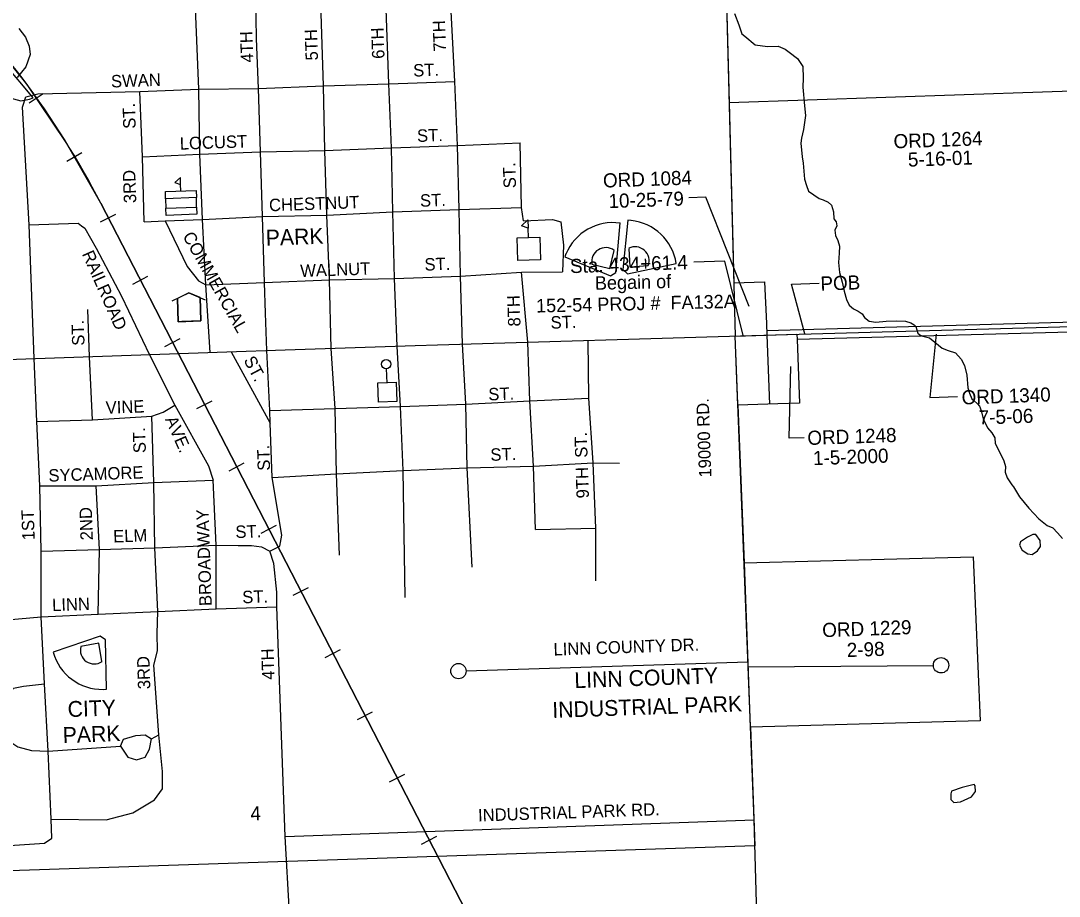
# Model space of a CAD drawing. Extents: x 173.82 to 178.28, y -9.52 to -5.6.
# Drawn here: x 175.623 to 176.735, y -8.159 to -7.221 of the extents above; entities that cross this region are included whole.
import ezdxf

# ---------------------------------------------------------------- set-up
doc = ezdxf.new("R2010")
doc.units = 0
for name, color, linetype in [('PL City Cemetery', 7, 'Continuous'), ('PL City City Hall', 7, 'Continuous'), ('PL City City Limits and Fill', 7, 'Continuous'), ('PL City Cul-De-Sac', 7, 'Continuous'), ('PL City K Route', 7, 'Continuous'), ('PL City Lakes', 7, 'Continuous'), ('PL City Local Rd Street Names', 7, 'Continuous'), ('PL City Local Roads', 7, 'Continuous'), ('PL City Museum', 7, 'Continuous'), ('PL City Ordinance', 7, 'Continuous'), ('PL City Point Of Interest', 7, 'Continuous'), ('PL City Post Office', 7, 'Continuous'), ('PL City Railroads', 7, 'Continuous'), ('PL City Schools', 7, 'Continuous'), ('PL City Section Lines', 7, 'Continuous'), ('PL City Sports Complex', 7, 'Continuous'), ('PL City Tributaries', 7, 'Continuous')]:
    doc.layers.add(name, color=color, linetype=linetype)

msp = doc.modelspace()

# ---------------------------------------------------------------- linework, layer by layer
at = {"layer": 'PL City Cemetery'}
msp.add_lwpolyline([(175.6048, -7.3023), (175.6232, -7.3074), (175.6323, -7.3056), (175.6362, -7.3041), (175.624, -7.2892), (175.5933, -7.2537)], dxfattribs=at)
at = {"layer": 'PL City City Hall'}
for p, q in [((175.7852, -7.5216), (175.8031, -7.513)), ((175.8031, -7.513), (175.8205, -7.5204))]:
    msp.add_line(p, q, dxfattribs=at)
msp.add_lwpolyline([(175.8031, -7.513), (175.7909, -7.519), (175.7918, -7.544), (175.816, -7.5431), (175.8152, -7.5181)], close=True, dxfattribs=at)
for points in [[(175.7957, -7.5438), (175.7917, -7.5439), (175.7909, -7.5189)], [(175.8151, -7.5181), (175.8159, -7.5431), (175.7955, -7.5438)]]:
    msp.add_lwpolyline(points, dxfattribs=at)
at = {"layer": 'PL City City Limits and Fill'}
for p, q in [((176.8915, -7.5509), (176.4547, -7.5631)), ((176.4547, -7.5631), (176.4573, -7.6311)), ((176.4573, -7.6311), (176.4339, -7.6319)), ((176.4339, -7.6319), (176.3912, -7.6333)), ((176.3912, -7.6333), (176.3978, -7.8023)), ((176.4047, -7.9782), (176.4095, -8.1054))]:
    msp.add_line(p, q, dxfattribs=at)
for points in [[(175.6476, -6.8945), (175.6454, -6.8197), (175.7084, -6.8176), (175.7106, -6.8923), (175.7542, -6.8908), (175.752, -6.8161), (175.8661, -6.8121), (175.8681, -6.8869), (176.0099, -6.882), (176.0079, -6.8073), (176.1474, -6.8025), (176.156, -7.0582), (176.3752, -7.0531), (176.3819, -7.3089), (176.8852, -7.2919)], [(176.3978, -7.8023), (176.6432, -7.7956), (176.6509, -7.9714), (176.4047, -7.9782)], [(176.4095, -8.1054), (175.4084, -8.1388), (175.4044, -7.9875)]]:
    msp.add_lwpolyline(points, dxfattribs=at)
at = {"layer": 'PL City Cul-De-Sac'}
for centre in [(176.6088, -7.912), (176.0919, -7.9182)]:
    msp.add_circle(centre, 0.00821, dxfattribs=at)
at = {"layer": 'PL City K Route'}
msp.add_lwpolyline([(173.8642, -7.6448), (173.8698, -7.6446), (175.2109, -7.5982), (175.4096, -7.5913), (175.5666, -7.5859), (175.8438, -7.5763), (175.9064, -7.5741), (176.0454, -7.5693), (176.0696, -7.5685), (176.4061, -7.5588), (176.8758, -7.5454), (176.9029, -7.5445), (177.2048, -7.5347), (177.652, -7.5175)], dxfattribs=at)
at = {"layer": 'PL City Lakes'}
for points in [[(176.7013, -7.7747), (176.6939, -7.7798), (176.6929, -7.7833), (176.6958, -7.7887), (176.7019, -7.7927), (176.7063, -7.7932), (176.7121, -7.7895), (176.7152, -7.7846), (176.715, -7.7784), (176.7104, -7.7717), (176.7072, -7.7718)], [(176.6416, -8.0529), (176.6457, -8.0472), (176.6455, -8.041), (176.6444, -8.0397), (176.6314, -8.0429), (176.6201, -8.0468), (176.6192, -8.0496), (176.6194, -8.0558), (176.6227, -8.0591), (176.6298, -8.0582)]]:
    msp.add_lwpolyline(points, close=True, dxfattribs=at)
at = {"layer": 'PL City Local Roads'}
for points in [[(176.088, -7.2864), (176.0825, -7.1835)], [(175.8136, -7.2949), (175.8096, -7.1902)], [(175.8777, -7.2939), (175.8756, -7.2405), (175.8748, -7.1959)], [(175.9474, -7.2912), (175.944, -7.191)], [(176.0174, -7.2891), (176.0139, -7.1883)], [(175.6285, -7.303), (175.6412, -7.2996), (175.7506, -7.2973)], [(175.7506, -7.2973), (175.8136, -7.2949)], [(175.7535, -7.3673), (175.7506, -7.2973)], [(175.8136, -7.2949), (175.8777, -7.2939)], [(175.8148, -7.3644), (175.8136, -7.2949)], [(175.8777, -7.2939), (175.9474, -7.2912)], [(175.8798, -7.3619), (175.8777, -7.2939)], [(175.9474, -7.2912), (176.0174, -7.2891)], [(175.9488, -7.3604), (175.9474, -7.2912)], [(176.0174, -7.2891), (176.088, -7.2864)], [(176.0201, -7.3577), (176.0174, -7.2891)], [(176.0908, -7.355), (176.088, -7.2864)], [(175.632, -7.4402), (175.625, -7.314), (175.6285, -7.303)], [(176.0908, -7.355), (176.158, -7.3522)], [(176.1594, -7.4215), (176.158, -7.3522)], [(175.8148, -7.3644), (175.8798, -7.3619)], [(175.8798, -7.3619), (175.9488, -7.3604)], [(175.882, -7.4311), (175.8798, -7.3619)], [(175.9488, -7.3604), (176.0201, -7.3577)], [(175.9508, -7.4297), (175.9488, -7.3604)], [(176.0201, -7.3577), (176.0908, -7.355)], [(176.0215, -7.4263), (176.0201, -7.3577)], [(176.0928, -7.4235), (176.0908, -7.355)], [(175.7535, -7.3673), (175.8148, -7.3644)], [(175.7552, -7.4367), (175.7535, -7.3673)], [(175.8177, -7.4344), (175.8148, -7.3644)], [(175.882, -7.4311), (175.9508, -7.4297)], [(175.9508, -7.4297), (176.0215, -7.4263)], [(175.9536, -7.499), (175.9508, -7.4297)], [(176.0215, -7.4263), (176.0928, -7.4235)], [(176.0235, -7.4976), (176.0215, -7.4263)], [(176.0928, -7.4235), (176.1594, -7.4215)], [(176.0942, -7.4949), (176.0928, -7.4235)], [(176.1617, -7.4357), (176.1594, -7.4215)], [(175.632, -7.4402), (175.6846, -7.4384), (175.6881, -7.441)], [(175.6372, -7.5834), (175.632, -7.4402)], [(175.6881, -7.441), (175.6916, -7.4436), (175.7037, -7.465), (175.7309, -7.5165), (175.761, -7.5792)], [(175.7552, -7.4367), (175.7777, -7.4359)], [(175.7777, -7.4359), (175.8177, -7.4344)], [(175.7777, -7.4359), (175.8014, -7.4847), (175.8133, -7.5), (175.8212, -7.5044)], [(175.8177, -7.4344), (175.882, -7.4311)], [(175.8212, -7.5044), (175.8177, -7.4344)], [(175.8842, -7.5018), (175.882, -7.4311)], [(176.1617, -7.4357), (176.1927, -7.4345), (176.2015, -7.437), (176.2043, -7.4619), (176.2033, -7.4904)], [(176.0235, -7.4976), (176.0942, -7.4949)], [(176.0942, -7.4949), (176.1594, -7.4908)], [(176.0963, -7.5677), (176.0942, -7.4949)], [(176.1594, -7.4908), (176.2033, -7.4904)], [(176.1663, -7.5657), (176.1594, -7.4908)], [(175.8212, -7.5044), (175.8842, -7.5018)], [(175.8258, -7.5769), (175.8212, -7.5044)], [(175.8842, -7.5018), (175.9536, -7.499)], [(175.8865, -7.5748), (175.8852, -7.5347), (175.8842, -7.5018)], [(175.9536, -7.499), (176.0235, -7.4976)], [(175.9556, -7.5724), (175.9536, -7.499)], [(176.0263, -7.57), (176.0235, -7.4976)], [(175.6968, -7.5814), (175.6947, -7.5308)], [(176.2314, -7.6259), (176.2307, -7.5639)], [(176.4017, -7.9045), (176.3884, -7.5594)], [(175.8898, -7.6389), (175.8865, -7.5748)], [(175.9598, -7.6369), (175.9556, -7.5724)], [(176.0297, -7.6348), (176.0263, -7.57)], [(176.0997, -7.6321), (176.0963, -7.5677)], [(176.1683, -7.6286), (176.1663, -7.5657)], [(175.6401, -7.6507), (175.6372, -7.5834)], [(175.6997, -7.649), (175.6968, -7.5814)], [(175.761, -7.5792), (175.7882, -7.6334)], [(175.8484, -7.5761), (175.8903, -7.6524)], [(176.0997, -7.6321), (176.1683, -7.6286)], [(176.1683, -7.6286), (176.2314, -7.6259)], [(176.1724, -7.6986), (176.1683, -7.6286)], [(176.2362, -7.6952), (176.2314, -7.6259)], [(175.7633, -7.645), (175.7755, -7.6409), (175.7882, -7.6334)], [(175.7882, -7.6334), (175.8241, -7.6982), (175.8293, -7.7138)], [(175.8898, -7.6389), (175.9598, -7.6369)], [(175.8903, -7.6524), (175.8898, -7.6389)], [(175.9598, -7.6369), (176.0297, -7.6348)], [(175.9611, -7.7068), (175.9598, -7.6369)], [(176.0297, -7.6348), (176.0997, -7.6321)], [(176.0325, -7.7034), (176.0297, -7.6348)], [(176.1011, -7.7006), (176.0997, -7.6321)], [(175.6401, -7.6507), (175.6997, -7.649)], [(175.6436, -7.7196), (175.6401, -7.6507)], [(175.6997, -7.649), (175.7633, -7.645)], [(175.7656, -7.7161), (175.7633, -7.645)], [(175.8925, -7.7109), (175.8903, -7.6524)], [(176.1724, -7.6986), (176.2362, -7.6952)], [(176.2362, -7.6952), (176.2643, -7.6956)], [(176.2389, -7.7651), (176.2362, -7.6952)], [(175.8925, -7.7109), (175.9611, -7.7068)], [(175.9611, -7.7068), (176.0325, -7.7034)], [(175.9646, -7.7939), (175.9611, -7.7068)], [(176.0325, -7.7034), (176.1011, -7.7006)], [(176.0348, -7.8394), (176.0325, -7.7034)], [(176.1011, -7.7006), (176.1724, -7.6986)], [(176.1065, -7.807), (176.1011, -7.7006)], [(176.1744, -7.7665), (176.1724, -7.6986)], [(175.6447, -7.7896), (175.6436, -7.7196)], [(175.6436, -7.7196), (175.7037, -7.7196)], [(175.7037, -7.7196), (175.7656, -7.7161)], [(175.7072, -7.7879), (175.7037, -7.7196)], [(175.7656, -7.7161), (175.8293, -7.7138)], [(175.7668, -7.7861), (175.7656, -7.7161)], [(175.8322, -7.7832), (175.8293, -7.7138)], [(175.89, -7.7896), (175.9006, -7.7842), (175.9027, -7.7724), (175.8925, -7.7109)], [(176.1744, -7.7665), (176.2389, -7.7651)], [(176.2389, -7.8214), (176.2389, -7.7651)], [(175.7072, -7.7879), (175.7668, -7.7861)], [(175.7668, -7.7861), (175.8322, -7.7832)], [(175.7697, -7.8544), (175.7668, -7.7861)], [(175.8322, -7.8515), (175.8322, -7.7832)], [(175.8322, -7.7832), (175.8559, -7.7838), (175.8703, -7.7838), (175.8808, -7.785), (175.89, -7.7896)], [(175.6447, -7.7896), (175.7072, -7.7879)], [(175.6447, -7.8602), (175.6447, -7.7896)], [(175.706, -7.8573), (175.7072, -7.7879)], [(175.8975, -7.8492), (175.8975, -7.8336), (175.8941, -7.8029), (175.89, -7.7896)], [(175.7697, -7.8544), (175.8322, -7.8515)], [(175.8322, -7.8515), (175.8975, -7.8492)], [(175.9061, -8.0953), (175.8975, -7.8492)], [(175.5275, -7.9687), (175.5258, -7.9303), (175.5298, -7.9158), (175.5695, -7.8793), (175.5914, -7.8681), (175.6086, -7.8634), (175.6447, -7.8602)], [(175.6447, -7.8602), (175.706, -7.8573)], [(175.6485, -7.932), (175.6447, -7.8602)], [(175.706, -7.8573), (175.7697, -7.8544)], [(175.771, -7.9866), (175.7657, -7.9118), (175.7696, -7.8965), (175.769, -7.878), (175.7697, -7.8544)], [(176.1001, -7.9179), (176.4017, -7.9081)], [(176.4021, -7.9138), (176.4017, -7.9045)], [(176.4021, -7.9138), (176.6006, -7.9121)], [(176.4087, -8.0774), (176.4021, -7.9138)], [(175.5897, -7.9756), (175.6151, -7.9365), (175.6258, -7.9344), (175.6485, -7.932)], [(175.6524, -8.0039), (175.6485, -7.932)], [(175.5897, -7.9756), (175.606, -7.99), (175.6199, -7.9992), (175.6345, -8.0032), (175.6524, -8.0039)], [(175.6555, -8.0769), (175.7146, -8.0774), (175.7431, -8.0701), (175.7663, -8.0562), (175.7749, -8.0443), (175.7749, -8.0257), (175.771, -7.9866)], [(175.7299, -7.9986), (175.7332, -7.9913), (175.7464, -7.9873), (175.7564, -7.9866), (175.763, -7.9906)], [(175.763, -7.9906), (175.771, -7.9866)], [(175.7299, -7.9986), (175.7378, -8.0105), (175.7471, -8.0131), (175.7564, -8.0105), (175.761, -8.0019), (175.763, -7.9906)], [(175.6524, -8.0039), (175.7299, -7.9986)], [(175.6555, -8.0769), (175.6524, -8.0039)], [(175.5298, -8.1105), (175.6484, -8.1026), (175.6563, -8.0973), (175.6555, -8.0769)], [(175.9061, -8.0953), (176.4087, -8.0774)], [(176.4272, -8.6674), (176.4249, -8.5783), (176.4206, -8.5128), (176.4188, -8.4335), (176.4087, -8.0774)], [(175.9154, -8.2596), (175.9061, -8.0953)]]:
    msp.add_lwpolyline(points, dxfattribs=at)
at = {"layer": 'PL City Museum'}
msp.add_line((175.7945, -7.4037), (175.7942, -7.3968), dxfattribs=at)
for points in [[(175.7942, -7.3968), (175.794, -7.3892), (175.7882, -7.3946)], [(175.8108, -7.4033), (175.8111, -7.4109), (175.7782, -7.4121), (175.7779, -7.4045)], [(175.8114, -7.4212), (175.8117, -7.4288), (175.7788, -7.43), (175.7785, -7.4224)]]:
    msp.add_lwpolyline(points, close=True, dxfattribs=at)
msp.add_lwpolyline([(175.8112, -7.413), (175.8111, -7.4109), (175.7782, -7.4121), (175.7785, -7.4224), (175.8114, -7.4212), (175.8112, -7.4126)], dxfattribs=at)
at = {"layer": 'PL City Ordinance'}
for p, q in [((176.4217, -7.5459), (176.4222, -7.5582)), ((176.4545, -7.5572), (176.4547, -7.5631))]:
    msp.add_line(p, q, dxfattribs=at)
for points in [[(176.3819, -7.3089), (176.3869, -7.5021)], [(176.4032, -7.5275), (176.3569, -7.4105), (176.3385, -7.4111)], [(176.397, -7.5585), (176.3773, -7.4789), (176.3439, -7.48)], [(176.3869, -7.5021), (176.4197, -7.501)], [(176.4197, -7.501), (176.4217, -7.5459)], [(176.463, -7.5568), (176.4486, -7.5035), (176.4783, -7.5025)], [(176.8913, -7.5405), (176.422, -7.5535)], [(176.3912, -7.6333), (176.3884, -7.5594), (176.4545, -7.5572)], [(176.4222, -7.5582), (176.425, -7.6321)], [(176.6035, -7.5573), (176.5967, -7.6251), (176.6264, -7.6241)], [(176.4621, -7.6683), (176.4461, -7.6688), (176.4478, -7.5918)], [(176.3978, -7.8023), (176.4044, -7.9782)]]:
    msp.add_lwpolyline(points, dxfattribs=at)
at = {"layer": 'PL City Post Office'}
msp.add_line((176.0154, -7.6098), (176.0149, -7.5939), dxfattribs=at)
msp.add_lwpolyline([(176.0062, -7.63), (176.0055, -7.6095), (176.0251, -7.6088), (176.0258, -7.6293)], close=True, dxfattribs=at)
msp.add_ellipse((176.0145, -7.5893), major_axis=(0.0035, 0.0035), ratio=0.998864, dxfattribs=at)
at = {"layer": 'PL City Railroads'}
for p, q in [((175.6319, -7.3095), (175.6471, -7.2992)), ((175.6724, -7.3717), (175.6883, -7.3627)), ((175.7086, -7.437), (175.7249, -7.4286)), ((175.7429, -7.5036), (175.7593, -7.4952)), ((175.7773, -7.5703), (175.7936, -7.5619)), ((175.8117, -7.637), (175.828, -7.6285)), ((175.8461, -7.7036), (175.8624, -7.6952)), ((175.8804, -7.7703), (175.8968, -7.7618)), ((175.9148, -7.8369), (175.9311, -7.8285)), ((175.9492, -7.9036), (175.9655, -7.8952)), ((175.9836, -7.9702), (175.9999, -7.9618)), ((176.0179, -8.0369), (176.0343, -8.0285)), ((176.0523, -8.1036), (176.0687, -8.0951))]:
    msp.add_line(p, q, dxfattribs=at)
for points in [[(176.7481, -9.4325), (175.7087, -7.4169), (175.6717, -7.3518), (175.6297, -7.2898), (175.5829, -7.2314), (175.5315, -7.177), (175.5212, -7.167), (175.4621, -7.1115), (175.399, -7.0606), (175.3323, -7.0144), (175.2623, -6.9733), (175.1896, -6.9374), (175.1383, -6.916), (174.5478, -6.702)], [(175.7087, -7.4169), (176.7481, -9.4325)]]:
    msp.add_lwpolyline(points, dxfattribs=at)
msp.add_arc((174.8779, -7.8448), 0.9345, 27.2487, 46.4907, dxfattribs=at)
at = {"layer": 'PL City Schools'}
msp.add_line((176.1669, -7.4536), (176.1666, -7.4437), dxfattribs=at)
for points in [[(176.1666, -7.4437), (176.1595, -7.4411), (176.1663, -7.4347)], [(176.1556, -7.4782), (176.1547, -7.454), (176.179, -7.4532), (176.1798, -7.4774)]]:
    msp.add_lwpolyline(points, close=True, dxfattribs=at)
at = {"layer": 'PL City Section Lines'}
msp.add_lwpolyline([(176.3323, -5.6446), (176.3355, -5.7595), (176.3487, -6.1679), (176.3575, -6.4615), (176.3688, -6.8044), (176.3884, -7.5594)], dxfattribs=at)
at = {"layer": 'PL City Sports Complex'}
for p, q in [((176.2605, -7.4912), (176.265, -7.4381)), ((176.2767, -7.4355), (176.2733, -7.4351)), ((176.207, -7.4713), (176.2057, -7.4745)), ((176.2731, -7.4925), (176.3252, -7.4814)), ((175.7081, -7.8808), (175.6577, -7.8979)), ((175.7113, -7.9378), (175.7147, -7.9377))]:
    msp.add_line(p, q, dxfattribs=at)
for points in [[(176.2733, -7.4351), (176.268, -7.4879), (176.2731, -7.4925)], [(176.2057, -7.4745), (176.2547, -7.4947), (176.2605, -7.4912)], [(176.2541, -7.4869), (176.2586, -7.4676)], [(176.2744, -7.4653), (176.2754, -7.4851)], [(176.2349, -7.4821), (176.2541, -7.4869)], [(176.2754, -7.4851), (176.2952, -7.4838)], [(175.7147, -7.9377), (175.7137, -7.8847), (175.7081, -7.8808)], [(175.7067, -7.8884), (175.6872, -7.892)], [(175.71, -7.9079), (175.7067, -7.8884)]]:
    msp.add_lwpolyline(points, dxfattribs=at)
for centre, radius, start, end in [((176.2574, -7.4922), 0.0545, 82.0189, 157.5057), ((176.2713, -7.4897), 0.0545, 8.7967, 84.2835), ((176.2811, -7.4786), 0.015, 339.6987, 116.7295), ((176.2496, -7.4795), 0.015, 52.9209, 189.9517), ((175.7102, -7.8833), 0.0545, 195.588, 271.0748), ((175.7018, -7.8955), 0.015, 166.4901, 303.5208)]:
    msp.add_arc(centre, radius, start, end, dxfattribs=at)
at = {"layer": 'PL City Tributaries'}
for points in [[(176.3874, -7.2137), (176.3922, -7.2259), (176.3953, -7.2355), (176.3986, -7.2381), (176.4098, -7.2474), (176.4229, -7.249), (176.4343, -7.2486), (176.442, -7.2518), (176.446, -7.2551), (176.4549, -7.2617), (176.4606, -7.2705), (176.4611, -7.2829), (176.4609, -7.2925), (176.4627, -7.3125), (176.4636, -7.3228), (176.4614, -7.3381), (176.4595, -7.3471), (176.4586, -7.3527), (176.4602, -7.3671), (176.461, -7.374), (176.4627, -7.3912), (176.4646, -7.398), (176.467, -7.4041), (176.4781, -7.412), (176.4825, -7.4132), (176.488, -7.4158), (176.4914, -7.4191), (176.4938, -7.426), (176.4941, -7.4335), (176.4964, -7.4369), (176.4971, -7.441), (176.4951, -7.4459), (176.4958, -7.4514), (176.4982, -7.4569), (176.5, -7.463), (176.4998, -7.4706), (176.499, -7.4803), (176.5, -7.4913), (176.503, -7.5015), (176.505, -7.5111), (176.5075, -7.52), (176.5104, -7.5261), (176.5149, -7.5301), (176.5199, -7.5327), (176.5243, -7.5353), (176.5267, -7.5394), (176.5317, -7.5433), (176.5388, -7.5444), (176.5502, -7.5434), (176.5616, -7.543), (176.5708, -7.5433), (176.5763, -7.5452), (176.5802, -7.5471), (176.5819, -7.5491), (176.5838, -7.556), (176.586, -7.558), (176.5893, -7.5592), (176.5964, -7.561), (176.602, -7.5657), (176.6099, -7.5723), (176.6165, -7.5748), (176.6242, -7.5773), (176.6304, -7.584), (176.6339, -7.5908), (176.6365, -7.601), (176.6375, -7.6148), (176.6393, -7.6203), (176.6417, -7.6264), (176.6439, -7.6284), (176.6479, -7.6317), (176.6501, -7.6344), (176.6519, -7.6391), (176.6539, -7.648), (176.6586, -7.6575), (176.6631, -7.6629), (176.6666, -7.6683), (176.6668, -7.6745), (176.6714, -7.6833), (176.6761, -7.6928), (176.678, -7.699), (176.6776, -7.7052), (176.6795, -7.7113), (176.6846, -7.7187), (176.6863, -7.7207), (176.6927, -7.7316), (176.7029, -7.7436), (176.7136, -7.755), (176.7226, -7.7622), (176.7287, -7.7648), (176.7337, -7.7701), (176.7389, -7.7762)], [(175.6211, -7.2296), (175.628, -7.2391), (175.6321, -7.2486), (175.633, -7.2575), (175.6286, -7.2708), (175.6192, -7.2822)]]:
    msp.add_lwpolyline(points, dxfattribs=at)

# ---------------------------------------------------------------- texts
at = {"layer": 'PL City Local Rd Street Names'}
for s, rotation, p in [('6TH', 91.9504, (176.0127, -7.262)), ('7TH', 91.9492, (176.0786, -7.2543)), ('4TH', 91.9526, (175.8722, -7.266)), ('5TH', 91.9517, (175.9415, -7.2638)), ('ST.', 2.0142, (176.0436, -7.2813)), ('SWAN', 2.0187, (175.7199, -7.293)), ('ST.', 91.95, (175.7462, -7.337)), ('ST.', 2.0104, (176.0477, -7.3513)), ('LOCUST', 2.0138, (175.7936, -7.3596)), ('ST.', 91.9409, (176.1536, -7.4007)), ('3RD', 91.9456, (175.7468, -7.4166)), ('ST.', 2.0067, (176.0509, -7.4208)), ('CHESTNUT', 2.0084, (175.8892, -7.4256)), ('COMMERCIAL', 299.4846, (175.796, -7.4521)), ('RAILROAD', 293.9476, (175.6883, -7.4712)), ('ST.', 2.003, (176.0557, -7.4892)), ('WALNUT', 2.0042, (175.9226, -7.496)), ('8TH', 91.9342, (176.1584, -7.5488)), ('ST.', 1.9984, (176.1908, -7.5514)), ('ST.', 91.9501, (175.6914, -7.5694)), ('ST.', 297.9471, (175.8614, -7.585)), ('ST.', 1.9953, (176.1241, -7.6283)), ('VINE', 1.998, (175.7142, -7.6425)), ('19000 RD.', 91.9864, (176.3629, -7.7106)), ('AVE.', 293.9413, (175.7774, -7.6485)), ('ST.', 91.9308, (175.7571, -7.6845)), ('9TH  ST.', 91.925, (176.2317, -7.7329)), ('ST.', 91.9288, (175.8902, -7.7033)), ('ST.', 1.9921, (176.1263, -7.693)), ('SYCAMORE', 1.9942, (175.6529, -7.7153)), ('1ST', 91.9266, (175.638, -7.7778)), ('2ND', 91.9265, (175.7003, -7.7778)), ('BROADWAY', 91.9219, (175.8277, -7.8483)), ('ST.', 1.9894, (175.8532, -7.7757)), ('ELM', 1.9902, (175.7222, -7.7805)), ('LINN', 1.9869, (175.6568, -7.854)), ('ST.', 1.9857, (175.8605, -7.8456)), ('LINN COUNTY DR.', 1.9842, (176.1939, -7.9016)), ('4TH', 91.9179, (175.8949, -7.9273)), ('3RD', 91.9185, (175.7619, -7.9374)), ('INDUSTRIAL PARK RD.', 1.9757, (176.1131, -8.0794))]:
    msp.add_text(s, height=0.0133, rotation=rotation, dxfattribs=at).set_placement(p)
at = {"layer": 'PL City Ordinance'}
for s, height, rotation, p in [('ORD 1264', 0.01509, 2.0006, (176.5582, -7.3582)), ('5-16-01', 0.01509, 2, (176.5736, -7.3778)), ('ORD 1084', 0.01508, 2.0039, (176.247, -7.4002)), ('ORD 1084', 0.01508, 2.0039, (176.247, -7.4002)), ('10-25-79', 0.01508, 2.0029, (176.2529, -7.4222)), ('Sta. 434+61.4', 0.015093, 2.0001, (176.2116, -7.4919)), ('Begain of', 0.01446, 1.3559, (176.2382, -7.5097)), ('POB', 0.0151, 1.9973, (176.4799, -7.5106)), ('152-54 PROJ #  FA132A', 0.014461, 1.3548, (176.1752, -7.5341)), ('ORD 1340', 0.01511, 1.9932, (176.6311, -7.6326)), ('7-5-06', 0.01512, 1.9927, (176.6495, -7.6541)), ('ORD 1248', 0.01512, 1.992, (176.4659, -7.676)), ('1-5-2000', 0.01512, 1.9914, (176.4719, -7.6976)), ('ORD 1229', 0.01514, 1.9859, (176.4818, -7.8819)), ('2-98', 0.01514, 1.9852, (176.5081, -7.9032))]:
    msp.add_text(s, height=height, rotation=rotation, dxfattribs=at).set_placement(p)
at = {"layer": 'PL City Point Of Interest'}
for s, rotation, p in [('PARK', 2.006, (175.8857, -7.4625)), ('LINN COUNTY', 1.9821, (176.2163, -7.9365)), ('CITY', 1.9817, (175.6735, -7.9675)), ('INDUSTRIAL PARK', 1.9811, (176.1927, -7.9684)), ('PARK', 1.9803, (175.6682, -7.9953))]:
    msp.add_text(s, height=0.017, rotation=rotation, dxfattribs=at).set_placement(p)
at = {"layer": 'PL City Section Lines'}
msp.add_text('4', height=0.015, rotation=1.975, dxfattribs=at).set_placement((175.8693, -8.0782))

doc.saveas('drawing.dxf')
